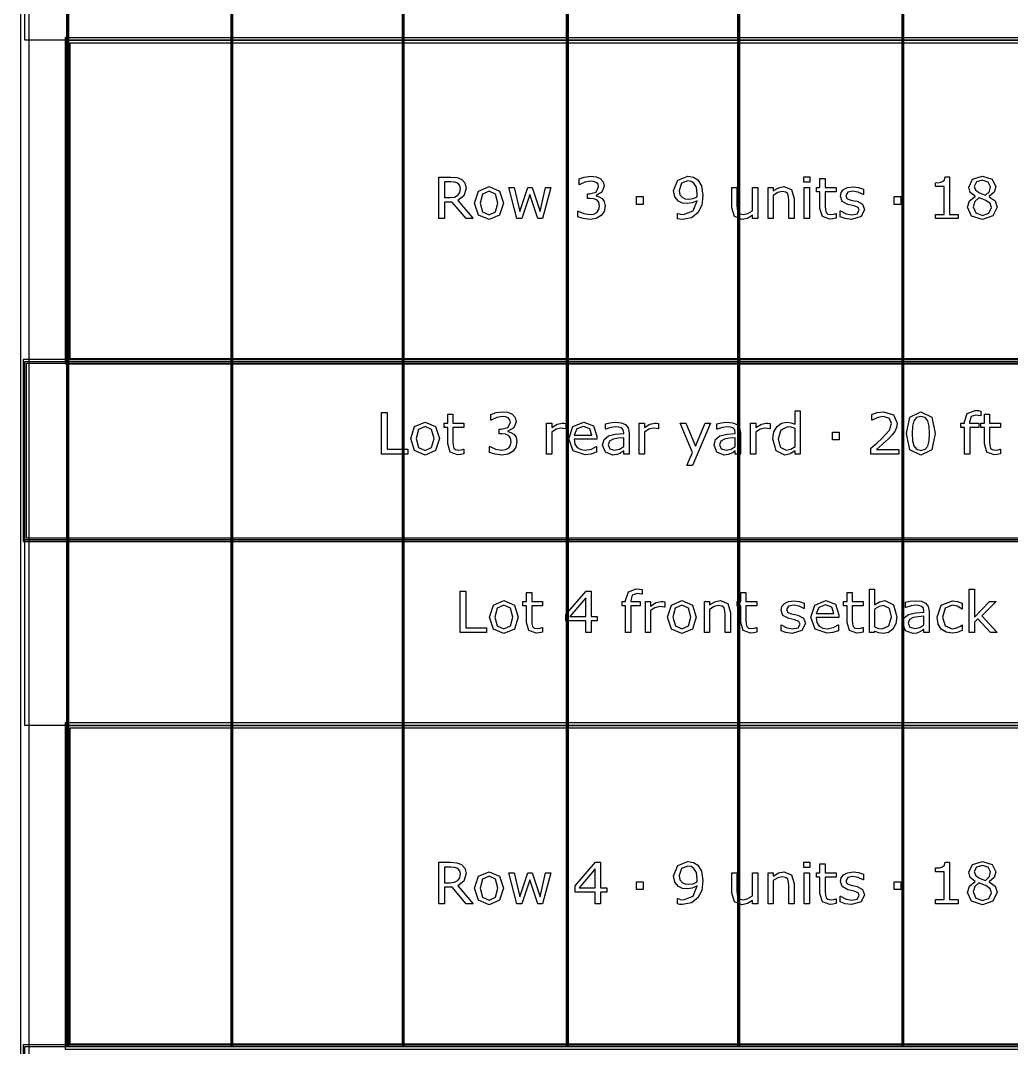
# Model space of a CAD drawing. Extents: x -1 to 182, y 89 to 480.
# Drawn here: x 4.6 to 41.33, y 369.59 to 407.66 of the extents above; entities that cross this region are included whole.
import ezdxf

# ---------------------------------------------------------------- set-up
doc = ezdxf.new("R2010")
doc.units = 0
doc.header["$MEASUREMENT"] = 0
doc.layers.add('Layer 1', color=7, linetype='Continuous')

msp = doc.modelspace()

# ---------------------------------------------------------------- linework, layer by layer
at = {"layer": 'Layer 1', "color": 7}
for points in [[(4.603848, 464.767334), (4.603848, 345.123108), (64.187733, 345.123108), (64.187733, 464.767334), (4.603848, 464.767334)], [(4.92114, 464.450042), (63.870439, 464.450042), (63.870439, 345.440402), (4.92114, 345.440402), (4.92114, 464.450042)], [(6.310201, 457.72953), (6.310201, 369.623391), (6.389783, 369.623391), (6.389783, 457.72953), (6.310201, 457.72953)], [(12.39561, 457.72953), (12.39561, 369.623391), (12.475192, 369.623391), (12.475192, 457.72953), (12.39561, 457.72953)], [(18.745602, 457.72953), (18.745602, 369.623391), (18.825184, 369.623391), (18.825184, 457.72953), (18.745602, 457.72953)], [(24.831011, 457.72953), (24.831011, 369.623391), (24.910593, 369.623391), (24.910593, 457.72953), (24.831011, 457.72953)], [(31.181003, 457.72953), (31.181003, 369.623391), (31.260585, 369.623391), (31.260585, 457.72953), (31.181003, 457.72953)], [(37.266412, 457.72953), (37.266412, 369.623391), (37.345994, 369.623391), (37.345994, 457.72953), (37.266412, 457.72953)], [(6.349992, 406.929594), (62.441588, 406.929594), (62.441588, 395.023359), (6.349992, 395.023359), (6.349992, 406.929594)], [(6.442493, 406.837093), (62.349087, 406.837093), (62.349087, 395.11586), (6.442493, 395.11586), (6.442493, 406.837093)], [(4.762494, 395.023359), (64.029086, 395.023359), (64.029086, 388.408784), (4.762494, 388.408784), (4.762494, 395.023359)], [(4.82864, 394.957213), (63.96294, 394.957213), (63.96294, 388.47493), (4.82864, 388.47493), (4.82864, 394.957213)], [(6.349992, 381.529626), (62.441588, 381.529626), (62.441588, 369.623391), (6.349992, 369.623391), (6.349992, 381.529626)], [(6.442493, 381.437125), (62.349087, 381.437125), (62.349087, 369.715892), (6.442493, 369.715892), (6.442493, 381.437125)], [(4.762494, 369.623391), (64.029086, 369.623391), (64.029086, 363.008816), (4.762494, 363.008816), (4.762494, 369.623391)]]:
    msp.add_lwpolyline(points, close=True, dxfattribs=at)
for points in [[(6.349992, 457.72953), (6.349992, 369.623391)], [(12.435401, 457.72953), (12.435401, 369.623391)], [(18.785393, 457.72953), (18.785393, 369.623391)], [(24.870802, 457.72953), (24.870802, 369.623391)], [(31.220794, 457.72953), (31.220794, 369.623391)], [(37.306203, 457.72953), (37.306203, 369.623391)], [(4.762494, 413.808752), (64.029086, 413.808752), (64.029086, 406.929594), (4.762494, 406.929594), (4.762494, 413.808752)], [(6.257491, 407.022095), (6.257491, 394.930858), (62.534089, 394.930858), (62.534089, 407.022095), (6.257491, 407.022095)], [(21.385748, 400.315019), (21.120131, 400.315019), (20.605435, 400.926867), (20.31708, 400.926867), (20.31708, 400.315019), (20.112442, 400.315019), (20.112442, 401.853942), (20.543423, 401.853942), (20.775967, 401.835342), (20.943398, 401.771265), (21.073622, 401.637939), (21.121165, 401.435369), (21.037449, 401.156316), (20.806972, 400.987851), (21.385748, 400.315019)], [(20.907225, 401.420894), (20.883454, 401.537681), (20.806974, 401.624498), (20.701554, 401.66584), (20.557894, 401.678249), (20.317081, 401.678249), (20.317081, 401.097407), (20.523787, 401.097407), (20.693285, 401.113943), (20.816275, 401.178023), (20.884488, 401.277241), (20.907226, 401.420902), (20.907225, 401.420894)], [(26.159611, 401.056058), (26.241259, 400.944438), (26.273299, 400.770806), (26.235058, 400.577536), (26.127571, 400.424572), (25.944637, 400.317085), (25.715194, 400.282981), (25.463013, 400.313984), (25.259408, 400.38013), (25.259408, 400.596138), (25.27491, 400.596138), (25.481616, 400.500021), (25.711059, 400.461781), (25.849551, 400.483476), (25.968407, 400.547556), (26.038687, 400.647806), (26.062457, 400.7863), (26.035585, 400.922726), (25.963238, 401.008507), (25.850584, 401.051917), (25.707957, 401.064326), (25.614942, 401.064326), (25.614942, 401.235892), (25.687288, 401.235892), (25.937402, 401.301003), (26.031453, 401.493241), (26.007683, 401.590391), (25.941537, 401.659638), (25.846453, 401.696846), (25.731731, 401.707191), (25.522959, 401.672052), (25.314186, 401.572833), (25.303852, 401.572833), (25.303852, 401.788839), (25.499188, 401.854985), (25.736899, 401.885991), (25.935337, 401.865327), (26.090366, 401.799181), (26.20302, 401.679291), (26.241261, 401.514961), (26.15031, 401.290685), (25.937404, 401.170797), (25.937404, 401.156324), (26.051092, 401.121185), (26.159612, 401.056071), (26.159611, 401.056058)], [(29.896844, 401.17698), (29.850336, 400.811112), (29.711845, 400.531027), (29.4762, 400.349126), (29.143405, 400.285047), (29.04212, 400.291238), (28.957368, 400.308807), (28.957368, 400.506212), (28.967714, 400.506212), (29.052462, 400.47624), (29.174419, 400.462799), (29.532019, 400.599226), (29.682913, 400.977498), (29.502047, 400.894816), (29.317045, 400.870024), (29.144445, 400.888624), (28.990449, 400.960972), (28.85299, 401.121169), (28.807517, 401.353711), (28.962544, 401.73715), (29.340815, 401.884943), (29.547521, 401.849804), (29.71392, 401.746453), (29.849312, 401.525277), (29.896852, 401.176977), (29.896844, 401.17698)], [(29.688073, 401.221422), (29.655, 401.478771), (29.564049, 401.629666), (29.459663, 401.695812), (29.338741, 401.716475), (29.103095, 401.623456), (29.017315, 401.361974), (29.045218, 401.201777), (29.139269, 401.093258), (29.241589, 401.049848), (29.365612, 401.039503), (29.52891, 401.061199), (29.68394, 401.124243), (29.686056, 401.166619), (29.688173, 401.221396), (29.688073, 401.221422)], [(33.85939, 401.662739), (33.640281, 401.662739), (33.640281, 401.864277), (33.85939, 401.864277), (33.85939, 401.662739)], [(34.830905, 400.325364), (34.711017, 400.301605), (34.596294, 400.292291), (34.327578, 400.387377), (34.235593, 400.692267), (34.235593, 401.306181), (34.104336, 401.306181), (34.104336, 401.469479), (34.235593, 401.469479), (34.235593, 401.801243), (34.429897, 401.801243), (34.429897, 401.469479), (34.830905, 401.469479), (34.830905, 401.306181), (34.429897, 401.306181), (34.429897, 400.780116), (34.434025, 400.63749), (34.462965, 400.542407), (34.524975, 400.481428), (34.646932, 400.462828), (34.746151, 400.476269), (34.820565, 400.500029), (34.83091, 400.500029), (34.830905, 400.325364)], [(39.355687, 400.315019), (38.522666, 400.315019), (38.522666, 400.472115), (38.843057, 400.472115), (38.843057, 401.503576), (38.522666, 401.503576), (38.522666, 401.644136), (38.662191, 401.654481), (38.774845, 401.686519), (38.849259, 401.751633), (38.881297, 401.85912), (39.041494, 401.85912), (39.041494, 400.472126), (39.355687, 400.472126), (39.355687, 400.315019)], [(40.800559, 400.743932), (40.644497, 400.412171), (40.253822, 400.27988), (39.854881, 400.40907), (39.707087, 400.739799), (39.781501, 400.971309), (39.991308, 401.136674), (39.991308, 401.142865), (39.807338, 401.287557), (39.748428, 401.483928), (39.891055, 401.773316), (40.253822, 401.889071), (40.621759, 401.778483), (40.759218, 401.497364), (40.694106, 401.291693), (40.502903, 401.134597), (40.502903, 401.128405), (40.724078, 400.975442), (40.800559, 400.743932), (40.800559, 400.743932)], [(40.555613, 401.495308), (40.46983, 401.671007), (40.25279, 401.737153), (40.038848, 401.675142), (39.956166, 401.507709), (39.997507, 401.378518), (40.124631, 401.282401), (40.234187, 401.233826), (40.374747, 401.184216), (40.516338, 401.325808), (40.555613, 401.495308), (40.555613, 401.495308)], [(22.500924, 400.891728), (22.35623, 400.446276), (21.968657, 400.282981), (21.579017, 400.446276), (21.435357, 400.891728), (21.579017, 401.337177), (21.968657, 401.50151), (22.35623, 401.337177), (22.500924, 400.891728), (22.500924, 400.891728)], [(22.300419, 400.891728), (22.21257, 401.224523), (21.968657, 401.334076), (21.722678, 401.224523), (21.635861, 400.891728), (21.723711, 400.562031), (21.968657, 400.450411), (22.211536, 400.560999), (22.300419, 400.891728), (22.300419, 400.891728)], [(24.253786, 401.469469), (23.95303, 400.315019), (23.773196, 400.315019), (23.476574, 401.204886), (23.182018, 400.315019), (23.003218, 400.315019), (22.699361, 401.469469), (22.901932, 401.469469), (23.113806, 400.575469), (23.40216, 401.469469), (23.562356, 401.469469), (23.857945, 400.575469), (24.058449, 401.469469), (24.253786, 401.469469)], [(31.92876, 400.315019), (31.734458, 400.315019), (31.734458, 400.443178), (31.546355, 400.324322), (31.347918, 400.282981), (31.064732, 400.393568), (30.963445, 400.720162), (30.963445, 401.469469), (31.157749, 401.469469), (31.157749, 400.812147), (31.166004, 400.66125), (31.201143, 400.554797), (31.273491, 400.488652), (31.402682, 400.467988), (31.567011, 400.50726), (31.734445, 400.607513), (31.734445, 401.469474), (31.928747, 401.469474), (31.92876, 400.315019)], [(33.27648, 400.315019), (33.082178, 400.315019), (33.082178, 400.972344), (33.072864, 401.121172), (33.038757, 401.230725), (32.964343, 401.294804), (32.838253, 401.3165), (32.671857, 401.277225), (32.505458, 401.176972), (32.505458, 400.315019), (32.311154, 400.315019), (32.311154, 401.469469), (32.505458, 401.469469), (32.505458, 401.341313), (32.693561, 401.459134), (32.89303, 401.50151), (33.178285, 401.388853), (33.276469, 401.064326), (33.27648, 400.315019)], [(33.846987, 400.315019), (33.652685, 400.315019), (33.652685, 401.469469), (33.846987, 401.469469), (33.846987, 400.315019)], [(35.890271, 400.647825), (35.759012, 400.388409), (35.402446, 400.287124), (35.166801, 400.317096), (34.988001, 400.384276), (34.988001, 400.602351), (34.998346, 400.602351), (35.202985, 400.491763), (35.418993, 400.451457), (35.619497, 400.492798), (35.691845, 400.62302), (35.65257, 400.726374), (35.501676, 400.786318), (35.393154, 400.808014), (35.272232, 400.834885), (35.056224, 400.952709), (34.993179, 401.144944), (35.022119, 401.279302), (35.112035, 401.391956), (35.258796, 401.468439), (35.4593, 401.497377), (35.668072, 401.471527), (35.844805, 401.410551), (35.844805, 401.202811), (35.83446, 401.202811), (35.653594, 401.294796), (35.444819, 401.333036), (35.264987, 401.291695), (35.191605, 401.170773), (35.236047, 401.063286), (35.376607, 401.004374), (35.496498, 400.979583), (35.608117, 400.956855), (35.816889, 400.850403), (35.890271, 400.64783), (35.890271, 400.647825)], [(27.685097, 400.84315), (27.438085, 400.84315), (27.438085, 401.135639), (27.685097, 401.135639), (27.685097, 400.84315)], [(37.229723, 400.843161), (36.982708, 400.843161), (36.982708, 401.13565), (37.229723, 401.13565), (37.229723, 400.843161)], [(40.587651, 400.724297), (40.545278, 400.876223), (40.38198, 400.991978), (40.275528, 401.034354), (40.12153, 401.089131), (39.97167, 400.951672), (39.915859, 400.755301), (40.011977, 400.524825), (40.255891, 400.433875), (40.496701, 400.51139), (40.587651, 400.724297), (40.587651, 400.724297)], [(4.696348, 395.089505), (4.696348, 388.342638), (64.095232, 388.342638), (64.095232, 395.089505), (4.696348, 395.089505)], [(18.957475, 391.58378), (17.983893, 391.58378), (17.983893, 393.122703), (18.188531, 393.122703), (18.188531, 391.765681), (18.957475, 391.765681), (18.957475, 391.58378)], [(21.030731, 391.594115), (20.910842, 391.570355), (20.79612, 391.561042), (20.527403, 391.656128), (20.435419, 391.961017), (20.435419, 392.574932), (20.304161, 392.574932), (20.304161, 392.73823), (20.435419, 392.73823), (20.435419, 393.069993), (20.629723, 393.069993), (20.629723, 392.73823), (21.030731, 392.73823), (21.030731, 392.574932), (20.629723, 392.574932), (20.629723, 392.048867), (20.633858, 391.906241), (20.662797, 391.811157), (20.724808, 391.750179), (20.846765, 391.731579), (20.945983, 391.74502), (21.020397, 391.768779), (21.030732, 391.768779), (21.030731, 391.594115)], [(22.89108, 392.324819), (22.972729, 392.213199), (23.004768, 392.039567), (22.966528, 391.846297), (22.859041, 391.693333), (22.676107, 391.585846), (22.446664, 391.551742), (22.194483, 391.582745), (21.990878, 391.648891), (21.990878, 391.864899), (22.00638, 391.864899), (22.213085, 391.768782), (22.442529, 391.730542), (22.581021, 391.752237), (22.699877, 391.816317), (22.770157, 391.916567), (22.793927, 392.055061), (22.767055, 392.191487), (22.694708, 392.277268), (22.582053, 392.320678), (22.439427, 392.333087), (22.346409, 392.333087), (22.346409, 392.504653), (22.418756, 392.504653), (22.66887, 392.569764), (22.762921, 392.762002), (22.739151, 392.859152), (22.673005, 392.928399), (22.57792, 392.965607), (22.463199, 392.975952), (22.254426, 392.940813), (22.045654, 392.841594), (22.035319, 392.841594), (22.035319, 393.0576), (22.230656, 393.123746), (22.468367, 393.154752), (22.666805, 393.134088), (22.821834, 393.067942), (22.934488, 392.948052), (22.972729, 392.783722), (22.881778, 392.559446), (22.668872, 392.439558), (22.668872, 392.425085), (22.78256, 392.389946), (22.89108, 392.324832), (22.89108, 392.324819)], [(33.504373, 391.58378), (33.310068, 391.58378), (33.310068, 391.704702), (33.135404, 391.592048), (32.937999, 391.551742), (32.609339, 391.710904), (32.488416, 392.152221), (32.529758, 392.413703), (32.643444, 392.609039), (32.806742, 392.72893), (33.001046, 392.770271), (33.162275, 392.750639), (33.310068, 392.691727), (33.310068, 393.191955), (33.504373, 393.191955), (33.504373, 391.58378)], [(37.162026, 391.58378), (36.120231, 391.58378), (36.120231, 391.799788), (36.337271, 391.985822), (36.540876, 392.170824), (36.812695, 392.475713), (36.886074, 392.720661), (36.806493, 392.90773), (36.586352, 392.975942), (36.382747, 392.942869), (36.168806, 392.841584), (36.15846, 392.841584), (36.15846, 393.058624), (36.353797, 393.12477), (36.591509, 393.154742), (36.962544, 393.040021), (37.096902, 392.730996), (37.074174, 392.566664), (37.00906, 392.423006), (36.913977, 392.296913), (36.782718, 392.159454), (36.554308, 391.948616), (36.334167, 391.760514), (37.162024, 391.760514), (37.162026, 391.58378)], [(38.505611, 392.353759), (38.375388, 391.745012), (37.973344, 391.551742), (37.568201, 391.74811), (37.441079, 392.35169), (37.57027, 392.957339), (37.973344, 393.153707), (38.377455, 392.954238), (38.505611, 392.353759), (38.505611, 392.353759)], [(38.233794, 391.884537), (38.282369, 392.080908), (38.29581, 392.353759), (38.282369, 392.62661), (38.232759, 392.822978), (38.133541, 392.942869), (37.973344, 392.983175), (37.812115, 392.942869), (37.711862, 392.820912), (37.663287, 392.621443), (37.650878, 392.35169), (37.662255, 392.08194), (37.710832, 391.887638), (37.80695, 391.764646), (37.973346, 391.722273), (38.134578, 391.76258), (38.233797, 391.884537), (38.233794, 391.884537)], [(40.20163, 393.003847), (40.191285, 393.003847), (40.107568, 393.022447), (40.016618, 393.032793), (39.834717, 392.976984), (39.778906, 392.777512), (39.778906, 392.738238), (40.129272, 392.738238), (40.129272, 392.57494), (39.785108, 392.57494), (39.785108, 391.58378), (39.590806, 391.58378), (39.590806, 392.574932), (39.459546, 392.574932), (39.459546, 392.73823), (39.590806, 392.73823), (39.590806, 392.77647), (39.693123, 393.091697), (39.988712, 393.202284), (40.105502, 393.196093), (40.201619, 393.181621), (40.20163, 393.003847)], [(40.924066, 391.594115), (40.804175, 391.570355), (40.689455, 391.561042), (40.420736, 391.656128), (40.328754, 391.961017), (40.328754, 392.574932), (40.197495, 392.574932), (40.197495, 392.73823), (40.328754, 392.73823), (40.328754, 393.069993), (40.523056, 393.069993), (40.523056, 392.73823), (40.924066, 392.73823), (40.924066, 392.574932), (40.523056, 392.574932), (40.523056, 392.048867), (40.527184, 391.906241), (40.556121, 391.811157), (40.618134, 391.750179), (40.740091, 391.731579), (40.839309, 391.74502), (40.913723, 391.768779), (40.924069, 391.768779), (40.924066, 391.594115)], [(20.130529, 392.160489), (19.985835, 391.715037), (19.598262, 391.551742), (19.208622, 391.715037), (19.064962, 392.160489), (19.208622, 392.605938), (19.598262, 392.770271), (19.985835, 392.605938), (20.130529, 392.160489), (20.130529, 392.160489)], [(19.930025, 392.160489), (19.842175, 392.493284), (19.598262, 392.602837), (19.352283, 392.493284), (19.265466, 392.160489), (19.353316, 391.830792), (19.598262, 391.719172), (19.841141, 391.82976), (19.930025, 392.160489), (19.930025, 392.160489)], [(24.819642, 392.526357), (24.809308, 392.526357), (24.724559, 392.54083), (24.628441, 392.545989), (24.454808, 392.505682), (24.293578, 392.403363), (24.293578, 391.58378), (24.099275, 391.58378), (24.099275, 392.73823), (24.293578, 392.73823), (24.293578, 392.567698), (24.497183, 392.698955), (24.67805, 392.73823), (24.75143, 392.735134), (24.819643, 392.725847), (24.819642, 392.526357)], [(25.968925, 392.140852), (25.118332, 392.140852), (25.150371, 391.954815), (25.238221, 391.825625), (25.365345, 391.751211), (25.528642, 391.726419), (25.76532, 391.772928), (25.935852, 391.865947), (25.946187, 391.865947), (25.946187, 391.654074), (25.745682, 391.584828), (25.530709, 391.556922), (25.082158, 391.711952), (24.920928, 392.1543), (25.074923, 392.603885), (25.482133, 392.770284), (25.8418, 392.633857), (25.968924, 392.246285), (25.968925, 392.140852)], [(25.779789, 392.28968), (25.702275, 392.526357), (25.471798, 392.610074), (25.222718, 392.518089), (25.118332, 392.28968), (25.779789, 392.28968)], [(27.160583, 391.58378), (26.967313, 391.58378), (26.967313, 391.706769), (26.897032, 391.657159), (26.812283, 391.60755), (26.700663, 391.568278), (26.552867, 391.551742), (26.288285, 391.655093), (26.179764, 391.918644), (26.235575, 392.130517), (26.396805, 392.258673), (26.650019, 392.321718), (26.967313, 392.346509), (26.967313, 392.376481), (26.943553, 392.486037), (26.877407, 392.554249), (26.778189, 392.586288), (26.657266, 392.594543), (26.486735, 392.573879), (26.292432, 392.516001), (26.282098, 392.516001), (26.282098, 392.713404), (26.446428, 392.747511), (26.658302, 392.766111), (26.870175, 392.745448), (27.027271, 392.677233), (27.126489, 392.554244), (27.160597, 392.367176), (27.160583, 391.58378)], [(28.255088, 392.526357), (28.244743, 392.526357), (28.159995, 392.54083), (28.063877, 392.545989), (27.890244, 392.505682), (27.729013, 392.403363), (27.729013, 391.58378), (27.534711, 391.58378), (27.534711, 392.73823), (27.729013, 392.73823), (27.729013, 392.567698), (27.93262, 392.698955), (28.113486, 392.73823), (28.186866, 392.735134), (28.255081, 392.725847), (28.255088, 392.526357)], [(30.180549, 392.73823), (29.506688, 391.157968), (29.29895, 391.157968), (29.513924, 391.639591), (29.054005, 392.73823), (29.264843, 392.73823), (29.619345, 391.88247), (29.976944, 392.73823), (30.180549, 392.73823)], [(31.290557, 391.58378), (31.097287, 391.58378), (31.097287, 391.706769), (31.027008, 391.657159), (30.94226, 391.60755), (30.830637, 391.568278), (30.682844, 391.551742), (30.418261, 391.655093), (30.309739, 391.918644), (30.365551, 392.130517), (30.52678, 392.258673), (30.779993, 392.321718), (31.097287, 392.346509), (31.097287, 392.376481), (31.073527, 392.486037), (31.007381, 392.554249), (30.908163, 392.586288), (30.78724, 392.594543), (30.616709, 392.573879), (30.422404, 392.516001), (30.412059, 392.516001), (30.412059, 392.713404), (30.576389, 392.747511), (30.788262, 392.766111), (31.000137, 392.745448), (31.157233, 392.677233), (31.256452, 392.554244), (31.290557, 392.367176), (31.290557, 391.58378)], [(32.385062, 392.526357), (32.374717, 392.526357), (32.289969, 392.54083), (32.193848, 392.545989), (32.020216, 392.505682), (31.858987, 392.403363), (31.858987, 391.58378), (31.664682, 391.58378), (31.664682, 392.73823), (31.858987, 392.73823), (31.858987, 392.567698), (32.062591, 392.698955), (32.243458, 392.73823), (32.31684, 392.735134), (32.385052, 392.725847), (32.385062, 392.526357)], [(33.310068, 391.868), (33.310068, 392.530492), (33.169509, 392.579067), (33.034119, 392.592508), (32.77987, 392.478819), (32.68892, 392.156359), (32.759199, 391.843201), (32.98451, 391.736749), (33.15194, 391.77292), (33.310068, 391.868006), (33.310068, 391.868)], [(26.967313, 391.868), (26.967313, 392.189426), (26.757506, 392.173922), (26.567337, 392.14395), (26.431945, 392.069536), (26.380269, 391.932077), (26.440213, 391.782215), (26.623148, 391.732605), (26.810217, 391.77188), (26.967313, 391.867998), (26.967313, 391.868)], [(31.097287, 391.868), (31.097287, 392.189426), (30.88748, 392.173922), (30.697311, 392.14395), (30.561921, 392.069536), (30.510243, 391.932077), (30.57019, 391.782215), (30.753122, 391.732605), (30.94019, 391.77188), (31.097287, 391.867998), (31.097287, 391.868)], [(34.94821, 392.111911), (34.701198, 392.111911), (34.701198, 392.4044), (34.94821, 392.4044), (34.94821, 392.111911)], [(4.762494, 388.408784), (64.029086, 388.408784), (64.029086, 381.529626), (4.762494, 381.529626), (4.762494, 388.408784)], [(21.878224, 384.969205), (20.904641, 384.969205), (20.904641, 386.508128), (21.109279, 386.508128), (21.109279, 385.151106), (21.878224, 385.151106), (21.878224, 384.969205)], [(23.95148, 384.97954), (23.83159, 384.95578), (23.716869, 384.946467), (23.448152, 385.041553), (23.356168, 385.346442), (23.356168, 385.960357), (23.22491, 385.960357), (23.22491, 386.123655), (23.356168, 386.123655), (23.356168, 386.455418), (23.550471, 386.455418), (23.550471, 386.123655), (23.95148, 386.123655), (23.95148, 385.960357), (23.550471, 385.960357), (23.550471, 385.434292), (23.554606, 385.291666), (23.583545, 385.196582), (23.645557, 385.135604), (23.767513, 385.117004), (23.866731, 385.130445), (23.941145, 385.154204), (23.95148, 385.154204), (23.95148, 384.97954)], [(25.982361, 385.402253), (25.753951, 385.402253), (25.753951, 384.969205), (25.555514, 384.969205), (25.555514, 385.402253), (24.818609, 385.402253), (24.818609, 385.639965), (25.563782, 386.508128), (25.753951, 386.508128), (25.753951, 385.567618), (25.982361, 385.567618), (25.982361, 385.402253)], [(27.641171, 386.389272), (27.630826, 386.389272), (27.547109, 386.407872), (27.456159, 386.418218), (27.274258, 386.362409), (27.21845, 386.162937), (27.21845, 386.123663), (27.568816, 386.123663), (27.568816, 385.960365), (27.224649, 385.960365), (27.224649, 384.969205), (27.030347, 384.969205), (27.030347, 385.960357), (26.89909, 385.960357), (26.89909, 386.123655), (27.030347, 386.123655), (27.030347, 386.161895), (27.132667, 386.477122), (27.428256, 386.587709), (27.545043, 386.581518), (27.641161, 386.567046), (27.641171, 386.389272)], [(31.891036, 384.97955), (31.771148, 384.955791), (31.656425, 384.946477), (31.387709, 385.041563), (31.295724, 385.346453), (31.295724, 385.960367), (31.164467, 385.960367), (31.164467, 386.123665), (31.295724, 386.123665), (31.295724, 386.455429), (31.490028, 386.455429), (31.490028, 386.123665), (31.891036, 386.123665), (31.891036, 385.960367), (31.490028, 385.960367), (31.490028, 385.434302), (31.494156, 385.291676), (31.523096, 385.196593), (31.585106, 385.135614), (31.707063, 385.117014), (31.806282, 385.130455), (31.880696, 385.154215), (31.891041, 385.154215), (31.891036, 384.97955)], [(35.83291, 384.97955), (35.713022, 384.955791), (35.598299, 384.946477), (35.329583, 385.041563), (35.237598, 385.346453), (35.237598, 385.960367), (35.106341, 385.960367), (35.106341, 386.123665), (35.237598, 386.123665), (35.237598, 386.455429), (35.431902, 386.455429), (35.431902, 386.123665), (35.83291, 386.123665), (35.83291, 385.960367), (35.431902, 385.960367), (35.431902, 385.434302), (35.43603, 385.291676), (35.46497, 385.196593), (35.52698, 385.135614), (35.648937, 385.117014), (35.748156, 385.130455), (35.82257, 385.154215), (35.832915, 385.154215), (35.83291, 384.97955)], [(37.083477, 385.555225), (37.042136, 385.294777), (36.932583, 385.100473), (36.771354, 384.977484), (36.578084, 384.937177), (36.406518, 384.960937), (36.261822, 385.02295), (36.249421, 384.969205), (36.067521, 384.969205), (36.067521, 386.577375), (36.261822, 386.577375), (36.261822, 386.002732), (36.435455, 386.112286), (36.642161, 386.155696), (36.964621, 385.9986), (37.083477, 385.555214), (37.083477, 385.555225)], [(40.808311, 384.969205), (40.551996, 384.969205), (40.088976, 385.474601), (39.962886, 385.35471), (39.962886, 384.969205), (39.768582, 384.969205), (39.768582, 386.577375), (39.962886, 386.577375), (39.962886, 385.545914), (40.524091, 386.123655), (40.769036, 386.123655), (40.232637, 385.590356), (40.808311, 384.969205)], [(23.051277, 385.545914), (22.906583, 385.100462), (22.51901, 384.937167), (22.129371, 385.100462), (21.98571, 385.545914), (22.129371, 385.991363), (22.51901, 386.155696), (22.906583, 385.991363), (23.051277, 385.545914), (23.051277, 385.545914)], [(25.555514, 385.567618), (25.555514, 386.262148), (24.959168, 385.567618), (25.555514, 385.567618)], [(28.48453, 385.911782), (28.474184, 385.911782), (28.389436, 385.926255), (28.293318, 385.931414), (28.119685, 385.891107), (27.958454, 385.788788), (27.958454, 384.969205), (27.764152, 384.969205), (27.764152, 386.123655), (27.958454, 386.123655), (27.958454, 385.953123), (28.162058, 386.08438), (28.342927, 386.123655), (28.416307, 386.120559), (28.484519, 386.111272), (28.48453, 385.911782)], [(29.651383, 385.545914), (29.506688, 385.100462), (29.119116, 384.937167), (28.729475, 385.100462), (28.585817, 385.545914), (28.729475, 385.991363), (29.119116, 386.155696), (29.506688, 385.991363), (29.651383, 385.545914), (29.651383, 385.545914)], [(30.917455, 384.969205), (30.72315, 384.969205), (30.72315, 385.62653), (30.713837, 385.775358), (30.679732, 385.884911), (30.605318, 385.94899), (30.479229, 385.970686), (30.31283, 385.931411), (30.146431, 385.831158), (30.146431, 384.969205), (29.952129, 384.969205), (29.952129, 386.123655), (30.146431, 386.123655), (30.146431, 385.995499), (30.334534, 386.11332), (30.534005, 386.155696), (30.819258, 386.043039), (30.917444, 385.718512), (30.917455, 384.969205)], [(33.694542, 385.302011), (33.563285, 385.042595), (33.206717, 384.94131), (32.971071, 384.971282), (32.792271, 385.038462), (32.792271, 385.256537), (32.802617, 385.256537), (33.007253, 385.145949), (33.223261, 385.105643), (33.423765, 385.146984), (33.496113, 385.277206), (33.456838, 385.38056), (33.305944, 385.440504), (33.197422, 385.4622), (33.0765, 385.489071), (32.860494, 385.606895), (32.797447, 385.79913), (32.826387, 385.933488), (32.916303, 386.046142), (33.063064, 386.122625), (33.263568, 386.151563), (33.472342, 386.125713), (33.649073, 386.064737), (33.649073, 385.856997), (33.638728, 385.856997), (33.457862, 385.948982), (33.24909, 385.987222), (33.069256, 385.945881), (32.995873, 385.824959), (33.040315, 385.717472), (33.180875, 385.65856), (33.300766, 385.633769), (33.412385, 385.611041), (33.62116, 385.504589), (33.694539, 385.302016), (33.694542, 385.302011)], [(34.938907, 385.526287), (34.088315, 385.526287), (34.120354, 385.340251), (34.208206, 385.21106), (34.335327, 385.136646), (34.498625, 385.111855), (34.735303, 385.158363), (34.905835, 385.251383), (34.91618, 385.251383), (34.91618, 385.03951), (34.715673, 384.970263), (34.5007, 384.942358), (34.05215, 385.097388), (33.890921, 385.539736), (34.044916, 385.989321), (34.452125, 386.15572), (34.811794, 386.019293), (34.938915, 385.631721), (34.938907, 385.526287)], [(38.283403, 384.969205), (38.090133, 384.969205), (38.090133, 385.092194), (38.019855, 385.042584), (37.935104, 384.992975), (37.823484, 384.953703), (37.675688, 384.937167), (37.411105, 385.040518), (37.302586, 385.304069), (37.358397, 385.515942), (37.519626, 385.644098), (37.77284, 385.707143), (38.090133, 385.731934), (38.090133, 385.761906), (38.066374, 385.871462), (38.000228, 385.939674), (37.901009, 385.971713), (37.780087, 385.979968), (37.609553, 385.959304), (37.415251, 385.901426), (37.404906, 385.901426), (37.404906, 386.098829), (37.569236, 386.132936), (37.781108, 386.151536), (37.992981, 386.130873), (38.150077, 386.062658), (38.249296, 385.939669), (38.283403, 385.752601), (38.283403, 384.969205)], [(39.511232, 385.041553), (39.326233, 384.969205), (39.141232, 384.943355), (38.911788, 384.979529), (38.732988, 385.091151), (38.616198, 385.279254), (38.574857, 385.544869), (38.729887, 385.989286), (39.141232, 386.150515), (39.335533, 386.122612), (39.511232, 386.054397), (39.511232, 385.838392), (39.500887, 385.838392), (39.31692, 385.944844), (39.132953, 385.982053), (38.871471, 385.87043), (38.776385, 385.544869), (38.869402, 385.223443), (39.132953, 385.111821), (39.252841, 385.127325), (39.362394, 385.167632), (39.441978, 385.213108), (39.500887, 385.255481), (39.511232, 385.255481), (39.511232, 385.041553)], [(22.850773, 385.545914), (22.762923, 385.878709), (22.51901, 385.988262), (22.273031, 385.878709), (22.186215, 385.545914), (22.274065, 385.216217), (22.51901, 385.104597), (22.761889, 385.215185), (22.850773, 385.545914), (22.850773, 385.545914)], [(29.450879, 385.545914), (29.36303, 385.878709), (29.119116, 385.988262), (28.873136, 385.878709), (28.786321, 385.545914), (28.87417, 385.216217), (29.119116, 385.104597), (29.361995, 385.215185), (29.450879, 385.545914), (29.450879, 385.545914)], [(34.749773, 385.675115), (34.672258, 385.911793), (34.441782, 385.995509), (34.192701, 385.903524), (34.088315, 385.675115), (34.749773, 385.675115)], [(36.882973, 385.550065), (36.814761, 385.863226), (36.59462, 385.970713), (36.423054, 385.933504), (36.261822, 385.839453), (36.261822, 385.177995), (36.403417, 385.12632), (36.538809, 385.111847), (36.790988, 385.217267), (36.882973, 385.550063), (36.882973, 385.550065)], [(38.090133, 385.253425), (38.090133, 385.574851), (37.880327, 385.559347), (37.690158, 385.529375), (37.554765, 385.454961), (37.50309, 385.317502), (37.563034, 385.16764), (37.745969, 385.11803), (37.933037, 385.157305), (38.090133, 385.253423), (38.090133, 385.253425)], [(6.257491, 381.622127), (6.257491, 369.53089), (62.534089, 369.53089), (62.534089, 381.622127), (6.257491, 381.622127)], [(29.896844, 375.777012), (29.850336, 375.411144), (29.711845, 375.131059), (29.4762, 374.949158), (29.143405, 374.885079), (29.04212, 374.89127), (28.957368, 374.908839), (28.957368, 375.106244), (28.967714, 375.106244), (29.052462, 375.076272), (29.174419, 375.062831), (29.532019, 375.199258), (29.682913, 375.57753), (29.502047, 375.494848), (29.317045, 375.470056), (29.144445, 375.488656), (28.990449, 375.561004), (28.85299, 375.721201), (28.807517, 375.953743), (28.962544, 376.337182), (29.340815, 376.484975), (29.547521, 376.449836), (29.71392, 376.346485), (29.849312, 376.125309), (29.896852, 375.777009), (29.896844, 375.777012)], [(40.800559, 375.343964), (40.644497, 375.012203), (40.253822, 374.879912), (39.854881, 375.009102), (39.707087, 375.339831), (39.781501, 375.571341), (39.991308, 375.736706), (39.991308, 375.742897), (39.807338, 375.887589), (39.748428, 376.08396), (39.891055, 376.373348), (40.253822, 376.489103), (40.621759, 376.378515), (40.759218, 376.097396), (40.694106, 375.891725), (40.502903, 375.734629), (40.502903, 375.728437), (40.724078, 375.575474), (40.800559, 375.343964), (40.800559, 375.343964)], [(21.385748, 374.915051), (21.120131, 374.915051), (20.605435, 375.526899), (20.31708, 375.526899), (20.31708, 374.915051), (20.112442, 374.915051), (20.112442, 376.453974), (20.543423, 376.453974), (20.775967, 376.435374), (20.943398, 376.371297), (21.073622, 376.237971), (21.121165, 376.035401), (21.037449, 375.756348), (20.806972, 375.587883), (21.385748, 374.915051)], [(20.907225, 376.020926), (20.883454, 376.137713), (20.806974, 376.22453), (20.701554, 376.265872), (20.557894, 376.278281), (20.317081, 376.278281), (20.317081, 375.697439), (20.523787, 375.697439), (20.693285, 375.713975), (20.816275, 375.778055), (20.884488, 375.877273), (20.907226, 376.020934), (20.907225, 376.020926)], [(26.330143, 375.348099), (26.101733, 375.348099), (26.101733, 374.915051), (25.903296, 374.915051), (25.903296, 375.348099), (25.166391, 375.348099), (25.166391, 375.585811), (25.911564, 376.453974), (26.101733, 376.453974), (26.101733, 375.513464), (26.330143, 375.513464), (26.330143, 375.348099)], [(25.903296, 375.513464), (25.903296, 376.207994), (25.30695, 375.513464), (25.903296, 375.513464)], [(29.688073, 375.821454), (29.655, 376.078803), (29.564049, 376.229698), (29.459663, 376.295844), (29.338741, 376.316507), (29.103095, 376.223488), (29.017315, 375.962006), (29.045218, 375.801809), (29.139269, 375.69329), (29.241589, 375.64988), (29.365612, 375.639535), (29.52891, 375.661231), (29.68394, 375.724275), (29.686056, 375.766651), (29.688173, 375.821428), (29.688073, 375.821454)], [(33.85939, 376.262771), (33.640281, 376.262771), (33.640281, 376.464309), (33.85939, 376.464309), (33.85939, 376.262771)], [(34.830905, 374.925396), (34.711017, 374.901637), (34.596294, 374.892323), (34.327578, 374.987409), (34.235593, 375.292299), (34.235593, 375.906213), (34.104336, 375.906213), (34.104336, 376.069511), (34.235593, 376.069511), (34.235593, 376.401275), (34.429897, 376.401275), (34.429897, 376.069511), (34.830905, 376.069511), (34.830905, 375.906213), (34.429897, 375.906213), (34.429897, 375.380148), (34.434025, 375.237522), (34.462965, 375.142439), (34.524975, 375.08146), (34.646932, 375.06286), (34.746151, 375.076301), (34.820565, 375.100061), (34.83091, 375.100061), (34.830905, 374.925396)], [(39.355687, 374.915051), (38.522666, 374.915051), (38.522666, 375.072147), (38.843057, 375.072147), (38.843057, 376.103608), (38.522666, 376.103608), (38.522666, 376.244168), (38.662191, 376.254513), (38.774845, 376.286551), (38.849259, 376.351665), (38.881297, 376.459152), (39.041494, 376.459152), (39.041494, 375.072158), (39.355687, 375.072158), (39.355687, 374.915051)], [(40.555613, 376.09534), (40.46983, 376.271039), (40.25279, 376.337185), (40.038848, 376.275174), (39.956166, 376.107741), (39.997507, 375.97855), (40.124631, 375.882433), (40.234187, 375.833858), (40.374747, 375.784248), (40.516338, 375.92584), (40.555613, 376.09534), (40.555613, 376.09534)], [(22.500924, 375.49176), (22.35623, 375.046308), (21.968657, 374.883013), (21.579017, 375.046308), (21.435357, 375.49176), (21.579017, 375.937209), (21.968657, 376.101542), (22.35623, 375.937209), (22.500924, 375.49176), (22.500924, 375.49176)], [(22.300419, 375.49176), (22.21257, 375.824555), (21.968657, 375.934108), (21.722678, 375.824555), (21.635861, 375.49176), (21.723711, 375.162063), (21.968657, 375.050443), (22.211536, 375.161031), (22.300419, 375.49176), (22.300419, 375.49176)], [(24.253786, 376.069501), (23.95303, 374.915051), (23.773196, 374.915051), (23.476574, 375.804918), (23.182018, 374.915051), (23.003218, 374.915051), (22.699361, 376.069501), (22.901932, 376.069501), (23.113806, 375.175501), (23.40216, 376.069501), (23.562356, 376.069501), (23.857945, 375.175501), (24.058449, 376.069501), (24.253786, 376.069501)], [(27.685097, 375.443182), (27.438085, 375.443182), (27.438085, 375.735671), (27.685097, 375.735671), (27.685097, 375.443182)], [(31.92876, 374.915051), (31.734458, 374.915051), (31.734458, 375.04321), (31.546355, 374.924354), (31.347918, 374.883013), (31.064732, 374.9936), (30.963445, 375.320194), (30.963445, 376.069501), (31.157749, 376.069501), (31.157749, 375.412179), (31.166004, 375.261282), (31.201143, 375.154829), (31.273491, 375.088684), (31.402682, 375.06802), (31.567011, 375.107292), (31.734445, 375.207545), (31.734445, 376.069506), (31.928747, 376.069506), (31.92876, 374.915051)], [(33.27648, 374.915051), (33.082178, 374.915051), (33.082178, 375.572376), (33.072864, 375.721204), (33.038757, 375.830757), (32.964343, 375.894836), (32.838253, 375.916532), (32.671857, 375.877257), (32.505458, 375.777004), (32.505458, 374.915051), (32.311154, 374.915051), (32.311154, 376.069501), (32.505458, 376.069501), (32.505458, 375.941345), (32.693561, 376.059166), (32.89303, 376.101542), (33.178285, 375.988885), (33.276469, 375.664358), (33.27648, 374.915051)], [(33.846987, 374.915051), (33.652685, 374.915051), (33.652685, 376.069501), (33.846987, 376.069501), (33.846987, 374.915051)], [(35.890271, 375.247857), (35.759012, 374.988441), (35.402446, 374.887156), (35.166801, 374.917128), (34.988001, 374.984308), (34.988001, 375.202383), (34.998346, 375.202383), (35.202985, 375.091795), (35.418993, 375.051489), (35.619497, 375.09283), (35.691845, 375.223052), (35.65257, 375.326406), (35.501676, 375.38635), (35.393154, 375.408046), (35.272232, 375.434917), (35.056224, 375.552741), (34.993179, 375.744976), (35.022119, 375.879334), (35.112035, 375.991988), (35.258796, 376.068471), (35.4593, 376.097409), (35.668072, 376.071559), (35.844805, 376.010583), (35.844805, 375.802843), (35.83446, 375.802843), (35.653594, 375.894828), (35.444819, 375.933068), (35.264987, 375.891727), (35.191605, 375.770805), (35.236047, 375.663318), (35.376607, 375.604406), (35.496498, 375.579615), (35.608117, 375.556887), (35.816889, 375.450435), (35.890271, 375.247862), (35.890271, 375.247857)], [(37.229723, 375.443193), (36.982708, 375.443193), (36.982708, 375.735682), (37.229723, 375.735682), (37.229723, 375.443193)], [(40.587651, 375.324329), (40.545278, 375.476255), (40.38198, 375.59201), (40.275528, 375.634386), (40.12153, 375.689163), (39.97167, 375.551704), (39.915859, 375.355333), (40.011977, 375.124857), (40.255891, 375.033907), (40.496701, 375.111422), (40.587651, 375.324329), (40.587651, 375.324329)], [(4.696348, 369.689537), (4.696348, 362.94267), (64.095232, 362.94267), (64.095232, 369.689537), (4.696348, 369.689537)]]:
    msp.add_lwpolyline(points, dxfattribs=at)

doc.saveas('drawing.dxf')
